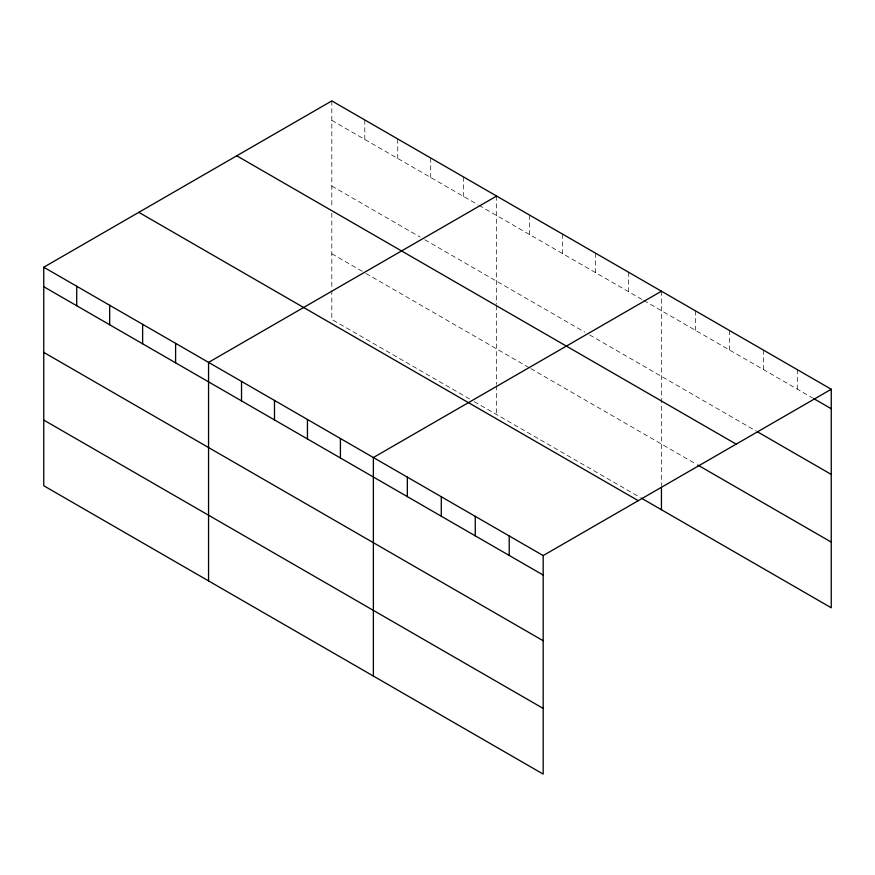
<?xml version="1.0" encoding="UTF-8"?>
<svg xmlns="http://www.w3.org/2000/svg" width="875" height="875" viewBox="0 0 875 875"><rect width="100%" height="100%" fill="white"/><g stroke="black" fill="none" stroke-linecap="round" stroke-linejoin="round"><path stroke-width="0.66" stroke-dasharray="4.38 3.28" d="M331.822 100.909L331.822 207.725M331.822 120.389L477.794 204.662M478.975 205.341L642.611 299.819M643.781 300.497L812.514 397.917M331.822 186.069L420.109 237.048M424.823 239.772L584.927 332.205M589.63 334.917L756.306 431.145M331.822 253.75L364.787 272.781M365.958 273.459L529.594 367.938M530.775 368.616L695.406 463.663M469.558 398.956L331.822 319.43L331.822 290.533M474.261 401.669L640.259 497.503M797.289 369.644L797.289 389.123M763.328 350.033L763.328 369.512M729.367 330.433L729.367 349.913M695.406 310.822L695.406 330.302M661.445 291.211L661.445 486.095M628.48 272.18L628.48 291.659M595.525 253.148L595.525 272.628M562.559 234.117L562.559 253.597M529.594 215.086L529.594 234.577M496.628 196.055L496.628 304.238M496.628 305.594L496.628 384.377M496.628 385.689L496.628 414.586M463.673 177.034L463.673 196.514M430.708 158.003L430.708 177.483M397.742 138.972L397.742 158.452M364.787 119.941L364.787 139.42M331.822 213.139L331.822 289.22"/><path stroke-width="1.31" d="M43.75 267.225L543.178 555.57L543.178 774.091L43.75 485.745L43.75 267.225L331.822 100.909L831.25 389.255L831.25 607.775L641.43 498.181M496.628 196.055L208.556 362.381L208.556 580.902M661.445 291.211L373.373 457.527L373.373 676.058M543.178 555.57L831.25 389.255M813.684 398.584L831.25 408.734M757.477 431.823L831.25 474.414M236.753 155.794L736.181 444.139M697.747 465.019L831.25 542.095M138.819 212.341L638.247 500.686M43.75 286.705L543.178 575.05M43.75 352.395L543.178 640.73M43.75 420.066L543.178 708.411M661.445 487.408L661.445 509.742M509.217 535.959L509.217 555.439M475.256 516.348L475.256 535.828M441.295 496.748L441.295 516.228M407.334 477.137L407.334 496.617M340.408 438.495L340.408 457.975M307.453 419.464L307.453 438.955M274.488 400.433L274.488 419.923M241.522 381.413L241.522 400.892M175.602 343.35L175.602 362.83M142.636 324.319L142.636 343.798M109.67 305.288L109.67 324.767M76.716 286.256L76.716 305.736"/></g></svg>
